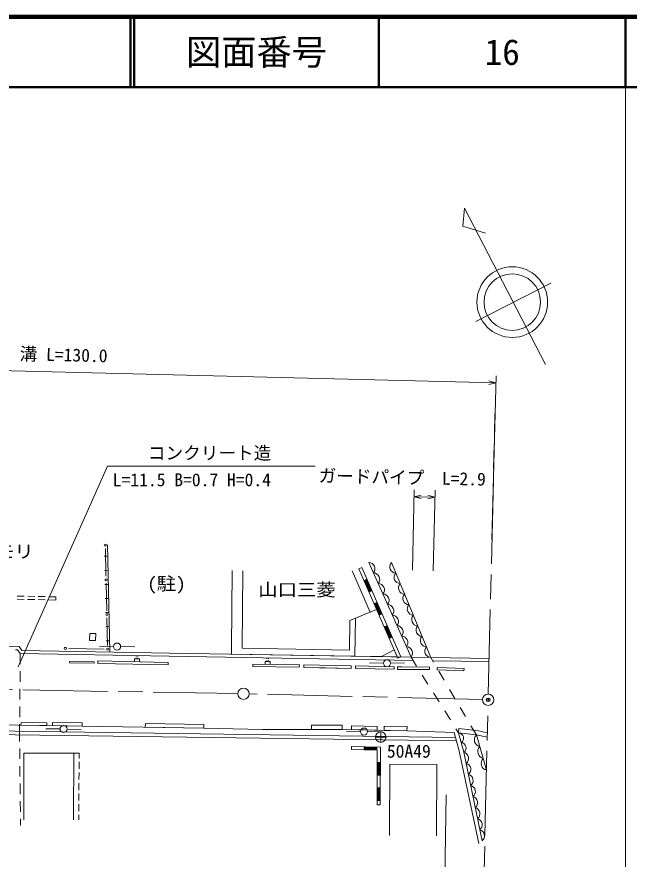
# Model space of a CAD drawing. Units: millimetres, scale not verified. Extents: x 40000 to 680000, y 20000 to 380000.
# Drawn here: x 492625 to 579500, y 260435 to 380000 of the extents above; entities that cross this region are included whole.
import ezdxf
from ezdxf.enums import TextEntityAlignment as Align

# ---------------------------------------------------------------- set-up
doc = ezdxf.new("R2010")
doc.units = ezdxf.units.MM
doc.header["$LTSCALE"] = 1000
doc.header["$PDMODE"] = 32
doc.header["$PDSIZE"] = 500
doc.linetypes.add('CHAIN', pattern=[18.5, 12, -1.5, 3.5, -1.5])
for name, color, linetype, lineweight in [('M-BGD', 7, 'Continuous', 13), ('M-BMK', 2, 'CHAIN', 13), ('M-BMK-SRVR', 3, 'Continuous', 13), ('M-STR-HTXT', 7, 'Continuous', 13), ('M-STR-STR1', 1, 'Continuous', 13), ('M-STR-STRD', 7, 'Continuous', 13), ('M-TTL', 2, 'Continuous', 140), ('M-TTL-BAND', 7, 'Continuous', 13), ('M-TTL-LINE', 7, 'Continuous', 50)]:
    doc.layers.add(name, color=color, linetype=linetype, lineweight=lineweight)
for name, color, linetype in [('M-BGD-HTXT', 7, 'Continuous'), ('M-OTRS', 6, 'Continuous'), ('M-TTL-TXT', 7, 'Continuous')]:
    doc.layers.add(name, color=color, linetype=linetype)
doc.styles.add('ＭＳ ゴシック', font='')
doc.styles.get('ＭＳ ゴシック').set_extended_font_data('MS Gothic')

msp = doc.modelspace()

# ---------------------------------------------------------------- linework, layer by layer
at = {"layer": 'M-BGD'}
for p, q in [((505472, 305041), (505824, 289845)), ((505271, 300594), (505182, 304517)), ((505509, 303442), (505010, 303430)), ((548554, 289107), (542579, 302564)), ((545760, 302532), (551344, 289056)), ((505556, 301442), (505056, 301431)), ((523102, 290393), (523175, 301393)), ((524603, 290368), (524676, 301367)), ((542766, 295514), (540223, 301365)), ((541576, 301840), (541163, 301661)), ((541163, 301661), (546686, 288952)), ((541576, 301840), (547099, 289132)), ((542293, 300190), (541880, 300010)), ((542128, 300118), (542845, 298467)), ((542211, 300154), (542928, 298503)), ((505602, 299443), (505102, 299431)), ((505382, 295672), (505293, 299594)), ((541963, 300046), (542680, 298395)), ((542046, 300082), (542763, 298431)), ((492665, 297783), (493665, 297762)), ((494165, 297752), (495164, 297731)), ((495664, 297721), (496664, 297701)), ((542598, 298359), (543011, 298539)), ((492656, 297333), (493656, 297312)), ((494155, 297302), (495155, 297281)), ((495655, 297271), (496655, 297251)), ((497155, 297240), (498160, 297220)), ((497164, 297690), (498169, 297670)), ((498169, 297670), (498160, 297220)), ((505648, 297443), (505148, 297432)), ((543728, 296888), (543315, 296709)), ((543398, 296744), (544115, 295094)), ((543480, 296780), (544198, 295129)), ((543563, 296816), (544280, 295165)), ((543645, 296852), (544363, 295201)), ((505694, 295444), (505195, 295432)), ((539872, 294306), (543670, 295891)), ((505494, 290749), (505405, 294672)), ((539800, 290107), (539872, 294306)), ((540585, 289243), (540678, 294643)), ((544033, 295058), (544445, 295237)), ((505741, 293444), (505241, 293433)), ((545163, 293586), (544750, 293407)), ((544833, 293443), (545550, 291792)), ((544915, 293479), (545633, 291828)), ((544998, 293514), (545715, 291864)), ((545080, 293550), (545798, 291899)), ((502958, 292479), (502936, 291479)), ((502958, 292479), (503808, 292460)), ((503786, 291461), (503808, 292460)), ((545468, 291756), (545880, 291935)), ((492952, 290605), (493339, 290068)), ((502936, 291479), (503786, 291461)), ((506352, 290622), (504353, 290651)), ((505787, 291445), (505287, 291433)), ((507352, 290601), (509351, 290550)), ((493105, 289622), (493093, 288106)), ((505006, 290258), (500006, 290343)), ((523096, 289543), (523102, 290409)), ((523096, 289543), (540585, 289243)), ((524603, 290368), (539800, 290107)), ((546166, 290149), (544385, 289178)), ((546604, 289140), (546166, 290149)), ((509308, 288467), (509315, 288862)), ((509315, 288862), (510015, 288851)), ((509540, 288859), (509542, 288994)), ((509545, 289194), (509547, 289329)), ((509790, 288855), (509792, 288990)), ((509795, 289190), (509797, 289324)), ((510015, 288851), (510015, 288451)), ((527861, 288101), (527867, 288500)), ((527867, 288500), (528567, 288490)), ((528092, 288497), (528095, 288652)), ((528098, 288852), (528100, 289007)), ((528342, 288493), (528345, 288648)), ((528348, 288848), (528350, 289003)), ((528567, 288490), (528567, 288089)), ((540585, 289243), (544385, 289178)), ((544638, 288257), (542638, 288309)), ((546604, 289140), (544385, 289178)), ((545638, 288253), (547637, 288288)), ((547099, 289132), (546686, 288952)), ((551344, 289056), (548554, 289107)), ((551344, 289056), (559631, 288933)), ((551612, 288602), (559625, 288483)), ((493085, 287106), (493073, 285606)), ((493065, 284607), (493053, 283107)), ((493045, 282107), (493033, 280607)), ((493024, 279607), (493012, 278091)), ((498753, 278920), (496753, 278952)), ((499753, 278902), (501752, 278860)), ((541376, 278554), (539376, 278597)), ((493012, 278091), (493022, 277154)), ((542376, 278541), (544375, 278528)), ((557823, 278079), (559260, 273059)), ((540107, 276446), (540095, 275996)), ((540107, 276446), (544213, 276339)), ((541906, 276399), (541894, 275949)), ((541901, 276219), (543701, 276173)), ((541904, 276309), (543703, 276262)), ((543694, 275903), (543705, 276352)), ((544213, 276339), (544178, 268162)), ((493031, 276154), (493046, 274654)), ((493631, 275491), (493608, 266028)), ((500689, 275474), (501450, 275472)), ((501450, 275472), (501448, 274740)), ((540095, 275996), (543761, 275901)), ((541897, 276039), (543696, 275993)), ((541899, 276129), (543698, 276083)), ((543761, 275901), (543728, 268164)), ((501447, 274240), (501445, 273240)), ((544204, 274166), (543754, 274168)), ((543844, 274168), (543836, 272368)), ((543934, 274167), (543926, 272367)), ((544024, 274167), (544016, 272367)), ((544114, 274167), (544106, 272367)), ((493056, 273654), (493071, 272154)), ((501443, 272740), (501441, 271740)), ((543746, 272368), (544196, 272366)), ((493080, 271155), (493095, 269655)), ((501440, 271240), (501437, 270240)), ((544188, 270566), (543738, 270568)), ((543828, 270568), (543820, 268768)), ((543918, 270567), (543910, 268767)), ((544008, 270567), (544000, 268767)), ((544098, 270567), (544090, 268767)), ((501436, 269740), (501433, 268740)), ((493105, 268655), (493120, 267155)), ((501432, 268240), (501430, 267240)), ((544178, 268162), (543728, 268164)), ((543730, 268768), (544180, 268766)), ((501428, 266740), (501427, 266008)), ((493130, 266155), (493139, 265218))]:
    msp.add_line(p, q, dxfattribs=at)
for points in [[(425574, 291698), (447086, 291203), (473729, 290920), (492952, 290605)], [(492447, 290163), (492724, 290151), (493105, 289622)], [(493105, 289622), (514259, 289245), (548839, 288652)], [(493339, 290068), (514266, 289695), (548554, 289107)], [(448255, 279274), (450164, 280112), (483710, 279603), (501882, 279320), (519134, 279036), (527488, 278848), (538792, 278848), (547973, 278635), (554667, 278431), (554866, 277715), (555325, 275997), (558181, 262640)], [(432769, 278925), (447589, 278783), (477054, 278354), (492368, 278100), (555000, 277213)], [(432773, 279425), (447595, 279283), (477062, 278854), (492375, 278600), (554866, 277715)], [(555305, 278347), (555353, 278975), (558133, 278639), (559386, 278378)], [(555305, 278347), (557823, 278079), (559371, 277756)], [(558623, 263029), (556051, 275608), (555305, 278347)], [(500666, 266010), (500689, 275474), (493631, 275491)], [(552143, 263737), (552213, 273861), (545561, 273908), (545490, 263784)]]:
    msp.add_lwpolyline(points, dxfattribs=at)
msp.add_lwpolyline([(500109, 288298), (503608, 288237), (503612, 288437), (500112, 288497)], close=True, dxfattribs=at)
for centre, radius in [((505170, 305017), 150), ((505282, 300094), 150), ((505394, 295172), 150), ((506852, 290614), 500), ((499506, 290352), 150), ((505506, 290250), 150), ((505506, 290250), 150), ((545138, 288244), 500), ((499253, 278913), 500), ((541876, 278544), 500)]:
    msp.add_circle(centre, radius, dxfattribs=at)
for centre, radius, start, end in [((542528, 301647), 919, 321.06911, 86.80846), ((546446, 301939), 907, 139.16039, 265.86031), ((543192, 300151), 919, 321.06911, 86.80846), ((547066, 300441), 907, 139.16039, 265.86031), ((543856, 298656), 919, 321.06911, 86.80846), ((547687, 298944), 907, 139.16039, 265.86031), ((544520, 297161), 919, 321.06911, 86.80846), ((548307, 297447), 907, 139.16039, 265.86031), ((545183, 295665), 919, 321.06911, 86.80846), ((548928, 295950), 907, 139.16039, 265.86031), ((545847, 294170), 919, 321.06911, 86.80846), ((549548, 294452), 907, 139.16039, 265.86031), ((546511, 292675), 919, 321.06911, 86.80846), ((550169, 292955), 907, 139.16039, 265.86031), ((547175, 291180), 919, 321.06911, 86.80846), ((550789, 291458), 907, 139.16039, 265.86031), ((547839, 289684), 919, 321.06911, 86.80846), ((551410, 289961), 907, 139.16039, 265.86031), ((555247, 277595), 754, 304.88275, 85.56829), ((558550, 277382), 1008, 136.22514, 255.72998), ((555620, 276226), 754, 304.88275, 85.56829), ((559029, 275709), 1008, 136.22514, 255.72998), ((555826, 274743), 894, 307.70385, 75.41172), ((556147, 273171), 894, 307.70385, 75.41172), ((559509, 274035), 1008, 136.22514, 255.72998), ((556469, 271598), 894, 307.70385, 75.41172), ((556790, 270026), 894, 307.70385, 75.41172), ((557112, 268454), 894, 307.70385, 75.41172), ((557433, 266881), 894, 307.70385, 75.41172), ((557755, 265309), 894, 307.70385, 75.41172), ((558077, 263737), 894, 307.70385, 75.41172)]:
    msp.add_arc(centre, radius, start, end, dxfattribs=at)
at = {"layer": 'M-BMK'}
for p, q in [((559515, 283857), (560455, 323636)), ((523987, 283935), (425599, 285632)), ((558697, 283077), (525586, 283901)), ((558605, 245302), (559478, 282258))]:
    msp.add_line(p, q, dxfattribs=at)
at = {"layer": 'M-BMK-SRVR'}
for p, q in [((556145, 352864), (555895, 350277)), ((567613, 330649), (556145, 352864)), ((555895, 350277), (559101, 349289)), ((557736, 336745), (568370, 342194)), ((545005, 277761), (543505, 277761)), ((544255, 278511), (544255, 277011))]:
    msp.add_line(p, q, dxfattribs=at)
for centre, radius in [((562919, 339508), 5016), ((562919, 339508), 4013), ((524786, 283921), 800), ((559496, 283057), 800), ((544255, 277761), 750)]:
    msp.add_circle(centre, radius, dxfattribs=at)
at = {"layer": 'M-OTRS'}
msp.add_point((559496, 283057), dxfattribs=at)
at = {"layer": 'M-STR-HTXT'}
for p, q in [((430310, 331275), (560585, 328050)), ((560035, 305832), (560610, 329049)), ((560585, 328050), (559579, 327825)), ((560585, 328050), (559591, 328324)), ((548755, 301438), (549010, 312880)), ((548988, 311880), (549993, 312108)), ((551943, 311814), (550949, 312086)), ((551710, 301372), (551965, 312814)), ((548988, 311880), (551943, 311814)), ((548988, 311880), (549982, 311608)), ((551943, 311814), (550938, 311586)), ((553515, 269580), (553288, 254265))]:
    msp.add_line(p, q, dxfattribs=at)
msp.add_lwpolyline([(492826, 287713), (505469, 316209), (534969, 316209)], dxfattribs=at)
at = {"layer": 'M-STR-STR1'}
for p, q in [((548554, 289107), (549351, 287836)), ((551724, 288414), (551344, 289056)), ((553249, 285830), (552486, 287122)), ((550148, 286566), (550946, 285295)), ((551743, 284024), (552540, 282754)), ((554773, 283246), (554011, 284538)), ((553337, 281483), (554135, 280213)), ((556298, 280663), (555536, 281955)), ((554932, 278942), (555305, 278347)), ((557823, 278079), (557060, 279371))]:
    msp.add_line(p, q, dxfattribs=at)
at = {"layer": 'M-STR-STRD'}
for p, q in [((504116, 288579), (504108, 288226)), ((514106, 288009), (504108, 288226)), ((514114, 288362), (504116, 288579)), ((514114, 288362), (514106, 288009)), ((526111, 288128), (526104, 287775)), ((532703, 287671), (526104, 287775)), ((532710, 288025), (526111, 288128)), ((532710, 288025), (532703, 287671)), ((533360, 288014), (533353, 287661)), ((540051, 287516), (533353, 287661)), ((540059, 287869), (533360, 288014)), ((540051, 287516), (534553, 287635)), ((540059, 287869), (540051, 287516)), ((540662, 287856), (540651, 287503)), ((546153, 287384), (540654, 287503)), ((546160, 287737), (540662, 287856)), ((546160, 287737), (546153, 287384)), ((546656, 287734), (546653, 287373)), ((547251, 287368), (546653, 287373)), ((546656, 287734), (547254, 287730))]:
    msp.add_line(p, q, dxfattribs=at)
msp.add_lwpolyline([(547251, 287368), (551152, 287336), (551155, 287698), (547254, 287730)], dxfattribs=at)
for points in [[(552243, 287291), (556068, 287158), (556080, 287511), (552256, 287644)], [(496870, 279398), (493210, 279455), (493217, 279855), (496876, 279798)], [(501882, 279320), (497667, 279385), (497674, 279844), (501889, 279778)], [(519134, 279036), (510852, 279172), (510860, 279685), (519142, 279549)], [(538792, 278848), (534429, 278848), (534429, 279453), (538792, 279453)], [(543732, 278733), (540114, 278817), (540127, 279371), (543745, 279288)], [(547973, 278635), (544718, 278711), (544732, 279320), (547987, 279245)]]:
    msp.add_lwpolyline(points, close=True, dxfattribs=at)
at = {"layer": 'M-TTL'}
msp.add_line((680000, 380000), (40000, 380000), dxfattribs=at)
at = {"layer": 'M-TTL-BAND'}
msp.add_line((579000, 20000), (579000, 370000), dxfattribs=at)
at = {"layer": 'M-TTL-LINE'}
for p, q in [((508747, 380000), (508747, 370000)), ((509247, 380000), (509247, 370000)), ((543997, 380000), (543997, 370000)), ((579000, 380000), (579000, 370000)), ((40000, 370000), (680000, 370000))]:
    msp.add_line(p, q, dxfattribs=at)

# ---------------------------------------------------------------- texts
at = {"layer": 'M-BGD-HTXT', "style": 'ＭＳ ゴシック', "width": 1.1}
for s, p in [('ドラッグストアモリ', (482657, 302641)), ('(駐)', (513857, 298075)), ('山口三菱', (532368, 297223))]:
    msp.add_text(s, height=1833, dxfattribs=at).set_placement(p, align=Align.BOTTOM_CENTER)
at = {"layer": 'M-BMK-SRVR', "style": 'ＭＳ ゴシック'}
msp.add_text('50A49', height=1833, dxfattribs=at).set_placement((545125, 274288), align=Align.BOTTOM_LEFT)
at = {"layer": 'M-STR-HTXT', "style": 'ＭＳ ゴシック'}
for s, rotation, p in [('側\u3000\u3000溝 L=130.0', 358.582, (495472, 330662)), ('ガードパイプ  L=2.9', 358.721, (547269, 313163))]:
    msp.add_text(s, height=1833, rotation=rotation, dxfattribs=at).set_placement(p, align=Align.BOTTOM_CENTER)
for s, p in [('コンクリート造', (511220, 316627)), ('L=11.5 B=0.7 H=0.4', (506231, 312818))]:
    msp.add_text(s, height=1833, dxfattribs=at).set_placement(p, align=Align.BOTTOM_LEFT)
at = {"layer": 'M-TTL-TXT', "style": 'ＭＳ ゴシック'}
for s, p in [('図面番号', (526622, 375000)), ('16', (561497, 375000))]:
    msp.add_text(s, height=3666, dxfattribs=at).set_placement(p, align=Align.MIDDLE_CENTER)

doc.saveas('drawing.dxf')
